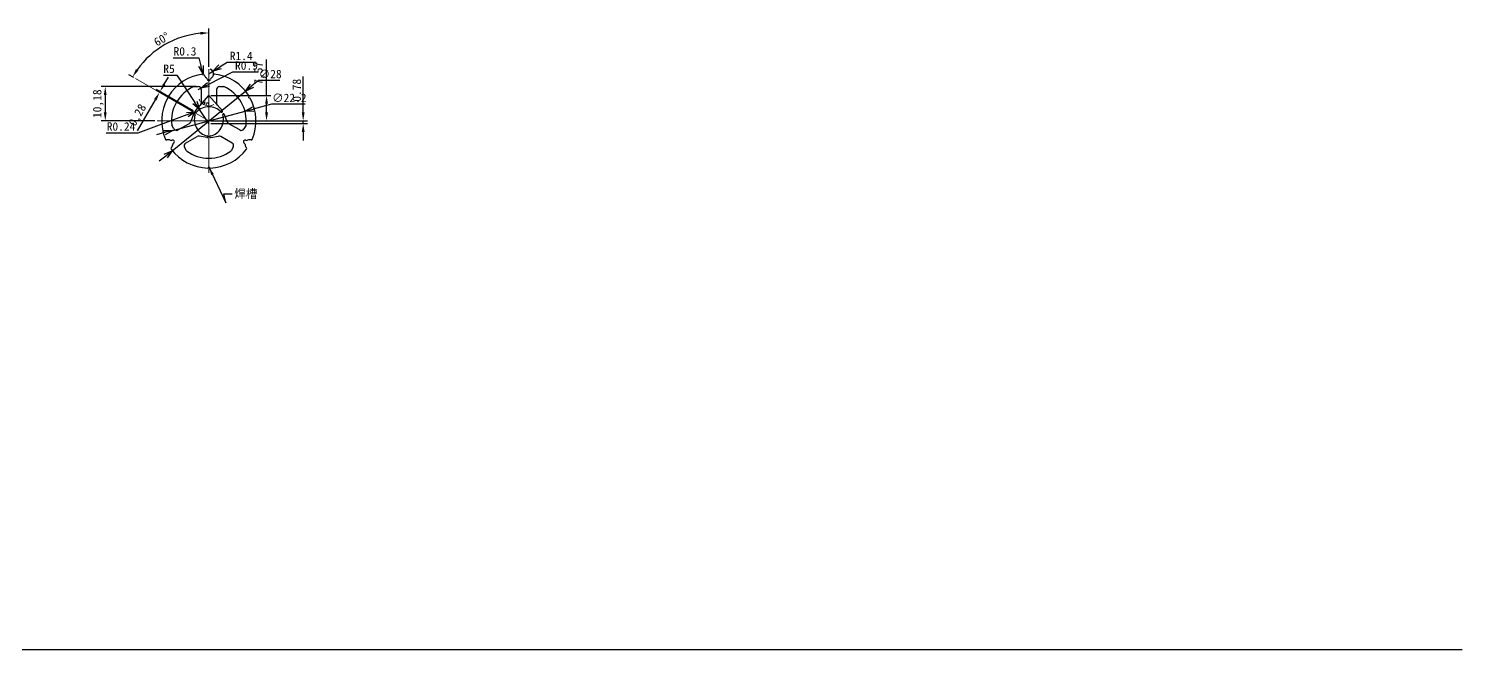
# Model space of a CAD drawing. Header units: millimetres. Extents: x 2622 to 4324, y 1679 to 2143.
# Drawn here: x 3898.3 to 4323.7, y 1789.1 to 1973.3 of the extents above; entities that cross this region are included whole.
import ezdxf

# ---------------------------------------------------------------- set-up
doc = ezdxf.new("R2010")
doc.units = ezdxf.units.MM
doc.linetypes.add('CENTER', pattern=[50.8, 31.75, -6.35, 6.35, -6.35])
for name, color, linetype, lineweight in [('中心线', 1, 'CENTER', 9), ('实线', 7, 'Continuous', 25), ('尺寸标注', 2, 'Continuous', 9), ('尺寸线', 3, 'Continuous', 9), ('细实线', 7, 'Continuous', 13), ('轮廓线', 7, 'Continuous', 30)]:
    doc.layers.add(name, color=color, linetype=linetype, lineweight=lineweight)
doc.styles.add('st', font='txt.shx')
doc.styles.get("Standard").update_dxf_attribs({"font": 'simfang.ttf'})
doc.dimstyles.new('ISO-25', dxfattribs={"dimtxt": 2.5, "dimasz": 2.5, "dimexe": 1.25, "dimexo": 0.625, "dimtad": 1, "dimtxsty": 'Standard', "dimcen": 2.5, "dimadec": 0, "dimazin": 0, "dimtfac": 1, "dimtmove": 0, "dimatfit": 3, "dimfxl": 1, "dimarcsym": 0})
doc.dimstyles.new('ISO-25$3', dxfattribs={"dimtxt": 2.5, "dimasz": 2.5, "dimexe": 1, "dimexo": 0, "dimtad": 1, "dimtih": 1, "dimtoh": 1, "dimdsep": 46, "dimtxsty": 'Standard', "dimblk": 'OPEN30', "dimcen": 2.5, "dimazin": 2, "dimtfac": 1, "dimtmove": 0, "dimatfit": 3, "dimldrblk": 'OPEN30', "dimfxl": 1, "dimtolj": 1, "dimarcsym": 0})
doc.dimstyles.new('ISO-25$4', dxfattribs={"dimtxt": 2.5, "dimasz": 2.5, "dimexe": 1, "dimexo": 0, "dimtad": 1, "dimtih": 1, "dimtoh": 1, "dimdsep": 46, "dimtxsty": 'Standard', "dimblk": 'OPEN30', "dimcen": 2.5, "dimazin": 2, "dimtfac": 1, "dimtmove": 0, "dimatfit": 3, "dimldrblk": 'OPEN30', "dimfxl": 1, "dimtolj": 1, "dimarcsym": 0})
doc.dimstyles.new('st', dxfattribs={"dimscale": 0.3, "dimtxt": 2.5, "dimasz": 2.5, "dimexe": 1.25, "dimexo": 0, "dimtad": 1, "dimtoh": 1, "dimdec": 3, "dimdsep": 46, "dimtxsty": 'st', "dimcen": 0, "dimclrd": 256, "dimclre": 256, "dimclrt": 256, "dimadec": 3, "dimazin": 2, "dimtfac": 1, "dimtdec": 3, "dimtmove": 0, "dimatfit": 1, "dimfxl": 1, "dimlwd": -1, "dimlwe": -1, "dimarcsym": 0})

# ---------------------------------------------------------------- blocks, each defined once
blk = doc.blocks.new('_Open30')
at = {"color": 0, "linetype": 'ByBlock', "lineweight": -2}
for p, q in [((-1, 0.27), (0, 0)), ((0, 0), (-1, -0.27)), ((0, 0), (-1, 0))]:
    blk.add_line(p, q, dxfattribs=at)
blk = doc.blocks.new('*D17')
at = {"layer": 'Defpoints', "color": 0, "transparency": 16777216}
for p in [(3951.74, 1959.92, -76.24), (3952.93, 1960.66, -76.24)]:
    blk.add_point(p, dxfattribs=at)
at = {"layer": '尺寸线', "color": 0, "lineweight": -2, "transparency": 16777216}
for p, q in [((3957.18, 1963.29), (3955.05, 1961.97)), ((3964.88, 1963.29), (3957.18, 1963.29)), ((3951.74, 1959.92), (3952.93, 1960.66))]:
    blk.add_line(p, q, dxfattribs=at)
blk.add_arc((3951.74, 1959.92), 1.4, 346.391, 72.6581, dxfattribs=at)
at = {"layer": '尺寸线', "color": 0, "lineweight": -2, "transparency": 16777216, "xscale": 2.5, "yscale": 2.5, "zscale": 2.5, "rotation": 211.7325315407705}
blk.add_blockref('_Open30', (3952.93, 1960.66), dxfattribs=at)
at = {"layer": '尺寸线', "color": 0, "lineweight": 15, "transparency": 16777216, "insert": (3961.34, 1965.19), "char_height": 2.5, "attachment_point": 5}
blk.add_mtext('\\A1;R1.4', dxfattribs=at)
blk = doc.blocks.new('*D18')
at = {"layer": 'Defpoints', "color": 0, "transparency": 16777216}
for p in [(3962.59, 1954.77, -76.24), (3940.88, 1937.08, -76.24)]:
    blk.add_point(p, dxfattribs=at)
at = {"layer": '尺寸线', "color": 0, "lineweight": -2, "transparency": 16777216}
for p, q in [((3966.47, 1957.93), (3964.53, 1956.35)), ((3972.78, 1957.93), (3966.47, 1957.93)), ((3940.88, 1937.08), (3962.59, 1954.77)), ((3938.95, 1935.5), (3937.01, 1933.92))]:
    blk.add_line(p, q, dxfattribs=at)
at = {"layer": '尺寸线', "color": 0, "lineweight": -2, "transparency": 16777216, "xscale": 2.5, "yscale": 2.5, "zscale": 2.5}
for p, rotation in [((3962.59, 1954.77), 219.1795623928842), ((3940.88, 1937.08), 39.17956239288426)]:
    blk.add_blockref('_Open30', p, dxfattribs=dict(at, rotation=rotation))
at = {"layer": '尺寸线', "color": 0, "lineweight": 15, "transparency": 16777216, "insert": (3969.94, 1959.82), "char_height": 2.5, "attachment_point": 5}
blk.add_mtext('\\A1;∅28', dxfattribs=at)
blk = doc.blocks.new('*D10')
at = {"layer": 'Defpoints', "color": 0, "transparency": 16777216}
for p in [(3948.97, 1949.31, -76.24), (3951.74, 1945.14, -76.24)]:
    blk.add_point(p, dxfattribs=at)
at = {"layer": '尺寸线', "color": 0, "lineweight": -2, "transparency": 16777216}
for p, q in [((3938.27, 1959.48), (3942.21, 1959.48)), ((3942.21, 1959.48), (3947.59, 1951.39)), ((3951.74, 1945.14), (3948.97, 1949.31))]:
    blk.add_line(p, q, dxfattribs=at)
at = {"layer": '尺寸线', "color": 0, "lineweight": -2, "transparency": 16777216, "xscale": 2.5, "yscale": 2.5, "zscale": 2.5, "rotation": 303.6098377029051}
blk.add_blockref('_Open30', (3948.97, 1949.31), dxfattribs=at)
at = {"layer": '尺寸线', "color": 0, "lineweight": 15, "transparency": 16777216, "insert": (3939.93, 1961.37), "char_height": 2.5, "attachment_point": 5}
blk.add_mtext('\\A1;R5', dxfattribs=at)
blk = doc.blocks.new('*D11')
at = {"layer": 'Defpoints', "color": 0, "transparency": 16777216}
for p in [(3951.74, 1945.92), (3951.74, 1945.14), (3979.72, 1945.92)]:
    blk.add_point(p, dxfattribs=at)
at = {"layer": '尺寸线', "color": 0, "lineweight": -2, "transparency": 16777216}
for p, q in [((3979.72, 1948.42), (3979.72, 1959.1)), ((3952.36, 1945.92), (3980.97, 1945.92)), ((3952.36, 1945.14), (3980.97, 1945.14)), ((3979.72, 1945.14), (3979.72, 1945.92)), ((3979.72, 1942.64), (3979.72, 1940.14))]:
    blk.add_line(p, q, dxfattribs=at)
at = {"layer": '尺寸线', "color": 0, "transparency": 16777216}
for points in [[(3979.31, 1948.42), (3980.14, 1948.42), (3979.72, 1945.92)], [(3979.31, 1942.64), (3980.14, 1942.64), (3979.72, 1945.14)]]:
    blk.add_solid(points, dxfattribs=at)
at = {"layer": '尺寸线', "color": 0, "lineweight": 15, "transparency": 16777216, "insert": (3977.83, 1955.01), "char_height": 2.5, "attachment_point": 5, "rotation": 90}
blk.add_mtext('0.78', dxfattribs=at)
blk = doc.blocks.new('*D12')
at = {"layer": 'Defpoints', "color": 0, "transparency": 16777216}
for p in [(3950.01, 1959.81), (3950.08, 1959.52)]:
    blk.add_point(p, dxfattribs=at)
at = {"layer": '尺寸线', "color": 0, "lineweight": -2, "transparency": 16777216}
for p, q in [((3941.16, 1964.66), (3948.76, 1964.66)), ((3948.76, 1964.66), (3949.39, 1962.23)), ((3950.08, 1959.52), (3950.01, 1959.81))]:
    blk.add_line(p, q, dxfattribs=at)
blk.add_arc((3950.08, 1959.52), 0.3, 96.9269, 104.476, dxfattribs=at)
at = {"layer": '尺寸线', "color": 0, "lineweight": -2, "transparency": 16777216, "xscale": 2.5, "yscale": 2.5, "zscale": 2.5, "rotation": 284.4759549544299}
blk.add_blockref('_Open30', (3950.01, 1959.81), dxfattribs=at)
at = {"layer": '尺寸线', "color": 0, "lineweight": 15, "transparency": 16777216, "insert": (3944.65, 1966.55), "char_height": 2.5, "attachment_point": 5}
blk.add_mtext('\\A1;R0.3', dxfattribs=at)
blk = doc.blocks.new('*D19')
at = {"layer": 'Defpoints', "color": 0, "transparency": 16777216}
for p in [(3942.8, 1970.47), (3951.74, 1961.3, -76.24), (3930.01, 1958.47), (3951.74, 1945.92), (3951.74, 1930.55, -76.24)]:
    blk.add_point(p, dxfattribs=at)
at = {"layer": '细实线', "color": 0, "lineweight": -2, "transparency": 16777216}
for p, q in [((3951.74, 1961.93), (3951.74, 1973.3)), ((3929.47, 1958.78), (3928.03, 1959.61))]:
    blk.add_line(p, q, dxfattribs=at)
blk.add_arc((3951.74, 1945.92), 26.13, 95.4849, 144.5151, dxfattribs=at)
at = {"layer": '细实线', "color": 0, "transparency": 16777216}
for points in [[(3949.22, 1972.35), (3949.26, 1971.51), (3951.74, 1972.05)], [(3930.81, 1960.86), (3930.11, 1961.31), (3929.11, 1958.99)]]:
    blk.add_solid(points, dxfattribs=at)
at = {"layer": '细实线', "color": 0, "transparency": 16777216, "insert": (3937.73, 1970.18), "char_height": 2.5, "attachment_point": 5, "rotation": 30}
blk.add_mtext('60°', dxfattribs=at)
blk = doc.blocks.new('*D20')
at = {"layer": 'Defpoints', "color": 0, "transparency": 16777216}
for p in [(3951.74, 1953.49), (3968.85, 1953.49), (3951.74, 1945.92)]:
    blk.add_point(p, dxfattribs=at)
at = {"layer": '细实线', "color": 0, "lineweight": -2, "transparency": 16777216}
for p, q in [((3968.85, 1953.49), (3968.85, 1964.11)), ((3952.36, 1953.49), (3970.1, 1953.49)), ((3968.85, 1948.42), (3968.85, 1950.99)), ((3952.36, 1945.92), (3970.1, 1945.92))]:
    blk.add_line(p, q, dxfattribs=at)
at = {"layer": '细实线', "color": 0, "transparency": 16777216}
for points in [[(3968.44, 1950.99), (3969.27, 1950.99), (3968.85, 1953.49)], [(3968.44, 1948.42), (3969.27, 1948.42), (3968.85, 1945.92)]]:
    blk.add_solid(points, dxfattribs=at)
at = {"layer": '细实线', "color": 0, "transparency": 16777216, "insert": (3966.78, 1960.05), "char_height": 2.5, "attachment_point": 5, "rotation": 90}
blk.add_mtext('7,57', dxfattribs=at)
blk = doc.blocks.new('*D21')
at = {"layer": 'Defpoints', "color": 0, "transparency": 16777216}
for p in [(3937.1, 1954.38), (3947.75, 1948.54), (3947.61, 1948.31)]:
    blk.add_point(p, dxfattribs=at)
at = {"layer": '细实线', "color": 0, "lineweight": -2, "transparency": 16777216}
for p, q in [((3938.48, 1956.78), (3939.73, 1958.95)), ((3947.07, 1948.62), (3936.01, 1955)), ((3947.21, 1948.86), (3936.15, 1955.24)), ((3937.23, 1954.61), (3937.1, 1954.38)), ((3935.85, 1952.21), (3930.51, 1942.96))]:
    blk.add_line(p, q, dxfattribs=at)
at = {"layer": '细实线', "color": 0, "transparency": 16777216}
for points in [[(3938.12, 1956.99), (3938.85, 1956.57), (3937.23, 1954.61)], [(3935.49, 1952.42), (3936.21, 1952), (3937.1, 1954.38)]]:
    blk.add_solid(points, dxfattribs=at)
at = {"layer": '细实线', "color": 0, "transparency": 16777216, "insert": (3930.76, 1947.54), "char_height": 2.5, "attachment_point": 5, "rotation": 60}
blk.add_mtext('0,28', dxfattribs=at)
blk = doc.blocks.new('*D22')
at = {"layer": 'Defpoints', "color": 0, "transparency": 16777216}
for p in [(3947.69, 1948.64), (3947.91, 1948.72)]:
    blk.add_point(p, dxfattribs=at)
at = {"layer": '细实线', "color": 0, "lineweight": -2, "transparency": 16777216}
for p, q in [((3947.91, 1948.72), (3947.69, 1948.64)), ((3930.76, 1942.35), (3945.34, 1947.77)), ((3921.23, 1942.35), (3930.76, 1942.35))]:
    blk.add_line(p, q, dxfattribs=at)
at = {"layer": '细实线', "color": 0, "lineweight": -2, "transparency": 16777216, "xscale": 2.5, "yscale": 2.5, "zscale": 2.5, "rotation": 20.38067144106581}
blk.add_blockref('_Open30', (3947.69, 1948.64), dxfattribs=at)
at = {"layer": '细实线', "color": 0, "transparency": 16777216, "insert": (3925.68, 1944.24), "char_height": 2.5, "attachment_point": 5}
blk.add_mtext('\\A1;R0.24', dxfattribs=at)
blk = doc.blocks.new('*D23')
at = {"layer": 'Defpoints', "color": 0, "transparency": 16777216}
for p in [(3948.59, 1956.11), (3920.99, 1945.92), (3936.36, 1945.92, -76.24)]:
    blk.add_point(p, dxfattribs=at)
at = {"layer": '细实线', "color": 0, "lineweight": -2, "transparency": 16777216}
for p, q in [((3947.96, 1956.11), (3919.74, 1956.11)), ((3920.99, 1953.61), (3920.99, 1948.42)), ((3935.74, 1945.92), (3919.74, 1945.92))]:
    blk.add_line(p, q, dxfattribs=at)
at = {"layer": '细实线', "color": 0, "transparency": 16777216}
for points in [[(3920.57, 1953.61), (3921.4, 1953.61), (3920.99, 1956.11)], [(3920.57, 1948.42), (3921.4, 1948.42), (3920.99, 1945.92)]]:
    blk.add_solid(points, dxfattribs=at)
at = {"layer": '细实线', "color": 0, "transparency": 16777216, "insert": (3918.92, 1951.02), "char_height": 2.5, "attachment_point": 5, "rotation": 90}
blk.add_mtext('10,18', dxfattribs=at)
blk = doc.blocks.new('*D24')
at = {"layer": 'Defpoints', "color": 0, "transparency": 16777216}
for p in [(3948.59, 1955.21), (3949.39, 1955.62)]:
    blk.add_point(p, dxfattribs=at)
at = {"layer": '细实线', "color": 0, "lineweight": -2, "transparency": 16777216}
for p, q in [((3958.77, 1960.43), (3951.61, 1956.76)), ((3966.4, 1960.43), (3958.77, 1960.43)), ((3948.59, 1955.21), (3949.39, 1955.62))]:
    blk.add_line(p, q, dxfattribs=at)
at = {"layer": '细实线', "color": 0, "lineweight": -2, "transparency": 16777216, "xscale": 2.5, "yscale": 2.5, "zscale": 2.5, "rotation": 207.16686083522}
blk.add_blockref('_Open30', (3949.39, 1955.62), dxfattribs=at)
at = {"layer": '细实线', "color": 0, "transparency": 16777216, "insert": (3962.9, 1962.33), "char_height": 2.5, "attachment_point": 5}
blk.add_mtext('\\A1;R0.9', dxfattribs=at)
blk = doc.blocks.new('*D25')
at = {"layer": 'Defpoints', "color": 0, "transparency": 16777216}
for p in [(3962.47, 1948.76, -76.24), (3941.01, 1943.08, -76.24)]:
    blk.add_point(p, dxfattribs=at)
at = {"layer": '细实线', "color": 0, "lineweight": -2, "transparency": 16777216}
for p, q in [((3941.01, 1943.08), (3962.47, 1948.76)), ((3970.31, 1950.84), (3964.88, 1949.4)), ((3980.27, 1950.84), (3970.31, 1950.84)), ((3938.59, 1942.44), (3936.17, 1941.8))]:
    blk.add_line(p, q, dxfattribs=at)
at = {"layer": '细实线', "color": 0, "lineweight": -2, "transparency": 16777216, "xscale": 2.5, "yscale": 2.5, "zscale": 2.5}
for p, rotation in [((3962.47, 1948.76), 194.8238630414903), ((3941.01, 1943.08), 14.82386304149026)]:
    blk.add_blockref('_Open30', p, dxfattribs=dict(at, rotation=rotation))
at = {"layer": '细实线', "color": 0, "transparency": 16777216, "insert": (3975.61, 1952.74), "char_height": 2.5, "attachment_point": 5}
blk.add_mtext('\\A1;∅22.2', dxfattribs=at)
blk = doc.blocks.new('*D56')
at = {"layer": 'Defpoints', "color": 0, "ltscale": 0.2, "transparency": 16777216}
for p in [(3951.74, 1961.3, -76.24), (3951.74, 1953.49, -76.24), (3947.73, 1948.88, -76.24), (3950.31, 1950.74), (3951.74, 1930.55, -76.24)]:
    blk.add_point(p, dxfattribs=at)
at = {"layer": '尺寸标注', "ltscale": 0.2, "transparency": 16777216}
for start, end in [(201.1871, 215.0936), (229, 270), (283.9064, 297.8129)]:
    blk.add_arc((3951.74, 1953.49), 3.1, start, end, dxfattribs=at)
for points in [[(3949.3, 1951.79), (3949.11, 1951.62), (3949.7, 1951.15)], [(3952.5, 1950.36), (3952.47, 1950.61), (3951.74, 1950.39)]]:
    blk.add_solid(points, dxfattribs=at)
at = {"layer": '尺寸标注', "ltscale": 0.2, "transparency": 16777216, "insert": (3950.94, 1951.08), "char_height": 0.75, "attachment_point": 5, "rotation": 341.7518, "style": 'st'}
blk.add_mtext('41°', dxfattribs=at)

msp = doc.modelspace()

# ---------------------------------------------------------------- linework, layer by layer
at = {"layer": '中心线'}
for p, q in [((3951.7372, 1961.3006, -76.2355), (3951.7372, 1930.5468, -76.2355)), ((3951.7372, 1945.9237), (3930.0076, 1958.4693)), ((3936.3603, 1945.9237, -76.2355), (3967.1141, 1945.9237, -76.2355))]:
    msp.add_line(p, q, dxfattribs=at)
at = {"layer": '实线', "ltscale": 0.2}
msp.add_line((2622.0713, 1789.0618), (4323.6697, 1789.0618), dxfattribs=at)
at = {"layer": '细实线'}
msp.add_line((3947.7503, 1948.5437), (3947.6126, 1948.3051), dxfattribs=at)
at = {"layer": '轮廓线'}
for p, q in [((3939.9085, 1952.753), (3939.4477, 1952.6295)), ((3939.9085, 1952.753), (3939.7851, 1953.2139)), ((3947.3223, 1956.108, -76.2355), (3948.5872, 1956.108, -76.2355)), ((3947.73, 1948.8794, -76.2355), (3951.7372, 1953.4892, -76.2355)), ((3949.4872, 1955.208, -76.2355), (3949.4872, 1951.2748, -76.2355)), ((3955.7445, 1948.8794, -76.2355), (3951.7372, 1953.4892, -76.2355)), ((3953.9872, 1955.208, -76.2355), (3953.9872, 1951.2748, -76.2355)), ((3954.8872, 1956.108, -76.2355), (3956.1522, 1956.108, -76.2355)), ((3963.5659, 1952.753), (3963.6894, 1953.2139)), ((3963.5659, 1952.753), (3964.0267, 1952.6295)), ((3941.3424, 1943.5596, -76.2355), (3940.7099, 1944.6551, -76.2355)), ((3942.5718, 1943.2302, -76.2355), (3945.9781, 1945.1968, -76.2355)), ((3947.1739, 1947.9163, -76.2355), (3946.4236, 1945.7373, -76.2355)), ((3956.3005, 1947.9163, -76.2355), (3957.0508, 1945.7373, -76.2355)), ((3960.9026, 1943.2302, -76.2355), (3957.4963, 1945.1968, -76.2355)), ((3962.7645, 1944.6551, -76.2355), (3962.132, 1943.5596, -76.2355)), ((3944.8218, 1939.3331, -76.2355), (3948.2281, 1941.2997, -76.2355)), ((3951.1812, 1940.9755, -76.2355), (3948.9189, 1941.4153, -76.2355)), ((3952.2932, 1940.9755, -76.2355), (3954.5555, 1941.4153, -76.2355)), ((3958.6526, 1939.3331, -76.2355), (3955.2463, 1941.2997, -76.2355)), ((3945.1249, 1937.0082, -76.2355), (3944.4924, 1938.1037, -76.2355)), ((3958.982, 1938.1037, -76.2355), (3958.3495, 1937.0082, -76.2355)), ((3951.7372, 1932.2652), (3951.3998, 1931.9278)), ((3951.7372, 1932.2652), (3952.0746, 1931.9278))]:
    msp.add_line(p, q, dxfattribs=at)
for centre, radius, start, end in [((3951.7372, 1945.9237, -76.2355), 14, 96.926947, 148.619146), ((3950.0849, 1959.5237), 0.3, 13.608961, 96.926947), ((3951.7372, 1959.9237, -76.2355), 1.4, 193.608961, 238.247475), ((3950.7373, 1958.3081), 0.5, 0.635302, 58.247493), ((3951.7372, 1958.3237, -76.2355), 0.5, 180.895283, 359.104717), ((3952.7371, 1958.3081), 0.5, 121.752507, 179.364698), ((3951.7372, 1959.9237, -76.2355), 1.4, 301.752525, 346.391039), ((3953.3895, 1959.5237), 0.3, 83.073053, 166.391039), ((3951.7372, 1945.9237, -76.2355), 14, 31.380854, 83.073053), ((3951.7372, 1945.9237, -76.2355), 14, 151.380854, 203.073053), ((3951.7372, 1945.9237, -76.2355), 11.1, 113.437196, 186.562804), ((3948.5872, 1955.208), 0.9, 0, 90), ((3954.8872, 1955.208), 0.9, 90, 180), ((3951.7372, 1945.9237, -76.2355), 11.1, 353.437196, 66.562804), ((3951.7372, 1945.9237, -76.2355), 14, 336.926947, 28.619146), ((3947.9111, 1948.7219), 0.24, 139, 316.901164), ((3951.7372, 1945.1417, -76.2355), 5, 43.098833, 136.901164), ((3948.4872, 1951.2748, -76.2355), 1, 319, 0), ((3954.9872, 1951.2748), 1, 180, 221), ((3955.5633, 1948.7219), 0.24, 223.098787, 41), ((3945.4781, 1946.0628), 1, 300, 341), ((3947.4008, 1947.8382), 0.24, 343.098787, 161), ((3952.4145, 1946.3148, -76.2355), 5, 163.098833, 256.901164), ((3951.0599, 1946.3148, -76.2355), 5, 283.098833, 16.901164), ((3956.0736, 1947.8382), 0.24, 19, 196.901164), ((3957.9963, 1946.0628, -76.2355), 1, 199, 240), ((3939.1331, 1940.5547), 0.3, 203.073053, 286.391039), ((3939.6129, 1938.9237, -76.2355), 1.4, 61.752525, 106.391039), ((3940.5121, 1940.5975), 0.5, 241.752507, 299.364698), ((3940.9985, 1939.7237, -76.2355), 0.5, 300.895283, 119.104717), ((3942.1218, 1944.0096), 0.9, 210, 300), ((3948.7281, 1940.4337, -76.2355), 1, 79, 120), ((3951.227, 1941.2111), 0.24, 259, 76.901164), ((3952.2474, 1941.2111), 0.24, 103.098787, 281), ((3954.7463, 1940.4337), 1, 60, 101), ((3961.3526, 1944.0096), 0.9, 240, 330), ((3962.4759, 1939.7237, -76.2355), 0.5, 60.895283, 239.104717), ((3962.9623, 1940.5975), 0.5, 240.635302, 298.247493), ((3963.8616, 1938.9237, -76.2355), 1.4, 73.608961, 118.247475), ((3964.3413, 1940.5547), 0.3, 253.608961, 336.926947), ((3940.7854, 1937.6928), 0.3, 133.608961, 216.926947), ((3951.7372, 1945.9237, -76.2355), 14, 216.926947, 268.619146), ((3939.6129, 1938.9237, -76.2355), 1.4, 313.608961, 358.247475), ((3941.512, 1938.8656), 0.5, 120.635302, 178.247493), ((3945.2718, 1938.5537), 0.9, 120, 210), ((3951.7372, 1945.9237, -76.2355), 11.1, 233.437196, 306.562804), ((3951.7372, 1945.9237, -76.2355), 14, 271.380854, 323.073053), ((3958.2026, 1938.5537), 0.9, 330, 60), ((3961.9625, 1938.8656), 0.5, 1.752507, 59.364698), ((3963.8616, 1938.9237, -76.2355), 1.4, 181.752525, 226.391039), ((3962.689, 1937.6928), 0.3, 323.073053, 46.391039)]:
    msp.add_arc(centre, radius, start, end, dxfattribs=at)

# ---------------------------------------------------------------- texts
at = {"layer": '细实线', "insert": (3959.2936, 1925.5519), "char_height": 2.5, "attachment_point": 1}
msp.add_mtext('焊槽', dxfattribs=at)

# ---------------------------------------------------------------- dimensions: what is measured, and where the dimension line sits
at = {"layer": '尺寸标注', "ltscale": 0.2}
dim = msp.add_angular_dim_2l(base=(3950.3149, 1950.7374), line1=((3951.7372, 1961.3006, -76.2355), (3951.7372, 1930.5468, -76.2355)), line2=((3947.73, 1948.8794, -76.2355), (3951.7372, 1953.4892, -76.2355)), dimstyle='st', dxfattribs=at)
dim.commit()
dim.dimension.update_dxf_attribs({"geometry": '*D56', "text_midpoint": (3950.7672, 1950.5473), "dimtype": 162})
at = {"layer": '尺寸线', "lineweight": 15}
for center, mpoint, picture, middle in [((3950.0849, 1959.5237), (3950.0099, 1959.8142), '*D12', (3944.6494, 1966.5519)), ((3951.7372, 1959.9237, -76.2355), (3952.9279, 1960.6601, -76.2355), '*D17', (3961.3412, 1965.1863))]:
    dim = msp.add_radius_dim(center=center, mpoint=mpoint, dimstyle='ISO-25$4', dxfattribs=at)
    dim.commit()
    dim.dimension.update_dxf_attribs({"geometry": picture, "text_midpoint": middle})
dim = msp.add_diameter_dim_2p(p1=(3940.8848, 1937.0792, -76.2355), p2=(3962.5896, 1954.7683, -76.2355), dimstyle='ISO-25$3', dxfattribs=at)
dim.commit()
dim.dimension.update_dxf_attribs({"geometry": '*D18', "text_midpoint": (3969.9357, 1959.8163)})
dim = msp.add_radius_dim(center=(3951.7372, 1945.1417, -76.2355), mpoint=(3948.9695, 1949.3058, -76.2355), dimstyle='ISO-25$4', dxfattribs=at)
dim.commit()
dim.dimension.update_dxf_attribs({"geometry": '*D10', "text_midpoint": (3939.9258, 1959.479), "dimtype": 164})
dim = msp.add_aligned_dim(p1=(3951.7372, 1945.1417), p2=(3951.7372, 1945.9237), distance=-27.9874, text='0.78', dimstyle='ISO-25', override={"dimtoh": 0}, dxfattribs=at)
dim.commit()
dim.dimension.update_dxf_attribs({"geometry": '*D11', "text_midpoint": (3977.8282, 1955.013)})
at = {"layer": '细实线'}
dim = msp.add_angular_dim_2l(base=(3942.8019, 1970.4732), line1=((3951.7372, 1961.3006, -76.2355), (3951.7372, 1930.5468, -76.2355)), line2=((3951.7372, 1945.9237), (3930.0076, 1958.4693)), dimstyle='ISO-25', dxfattribs=at)
dim.commit()
dim.dimension.update_dxf_attribs({"geometry": '*D19', "text_midpoint": (3937.7301, 1970.1848)})
for center, mpoint, picture, middle in [((3948.5872, 1955.208), (3949.3879, 1955.6189), '*D24', (3962.8972, 1960.4349)), ((3947.9111, 1948.7219), (3947.6861, 1948.6384), '*D22', (3925.6805, 1942.3484))]:
    dim = msp.add_radius_dim(center=center, mpoint=mpoint, dimstyle='ISO-25$4', dxfattribs=at)
    dim.commit()
    dim.dimension.update_dxf_attribs({"geometry": picture, "text_midpoint": middle, "dimtype": 164})
for base, p1, p2, picture, middle in [((3968.8523, 1953.4892, -76.2355), (3951.7372, 1945.9237, -76.2355), (3951.7372, 1953.4892, -76.2355), '*D20', (3966.7844, 1960.0499, -76.2355)), ((3920.9867, 1945.9237), (3948.5872, 1956.108), (3936.3603, 1945.9237, -76.2355), '*D23', (3918.9188, 1951.0159))]:
    dim = msp.add_linear_dim(base=base, p1=p1, p2=p2, angle=90, dimstyle='ISO-25', dxfattribs=at)
    dim.commit()
    dim.dimension.update_dxf_attribs({"geometry": picture, "text_midpoint": middle})
dim = msp.add_aligned_dim(p1=(3947.7503, 1948.5437), p2=(3947.6126, 1948.3051), distance=-12.1425, dimstyle='ISO-25', dxfattribs=at)
dim.commit()
dim.dimension.update_dxf_attribs({"geometry": '*D21', "text_midpoint": (3930.7614, 1947.5387)})
dim = msp.add_diameter_dim_2p(p1=(3941.0067, 1943.0838, -76.2355), p2=(3962.4678, 1948.7637, -76.2355), dimstyle='ISO-25$3', dxfattribs=at)
dim.commit()
dim.dimension.update_dxf_attribs({"geometry": '*D25', "text_midpoint": (3970.3149, 1950.8405), "dimtype": 163})

# ---------------------------------------------------------------- leaders
at = {"layer": '细实线', "annotation_type": 0, "has_hookline": 1, "hookline_direction": 0}
msp.add_leader([(3951.7372, 1932.2652), (3956.8074, 1921.5509), (3956.1686, 1924.3019), (3958.6686, 1924.3019)], dimstyle='ISO-25', override={"dimgap": 0.625, "dimtad": 0}, dxfattribs=at)

doc.saveas('drawing.dxf')
